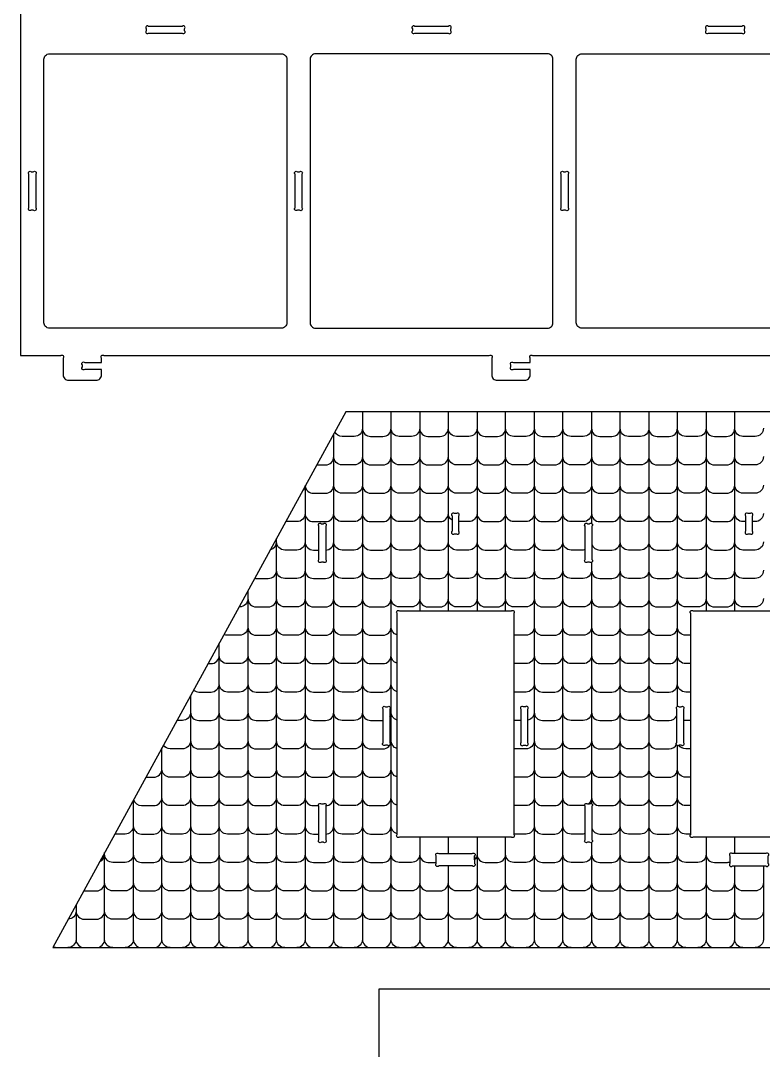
# Model space of a CAD drawing. Extents: x 9576 to 9806, y 1039 to 1165.
# Drawn here: x 9691.69 to 9718.76, y 1083.6 to 1121.13 of the extents above; entities that cross this region are included whole.
import ezdxf

# ---------------------------------------------------------------- set-up
doc = ezdxf.new("R2010")
doc.units = 0
doc.header["$MEASUREMENT"] = 0
doc.layers.add('LAYER_1', color=18, linetype='CONTINUOUS')

msp = doc.modelspace()

# ---------------------------------------------------------------- linework, layer by layer
at = {"layer": 'LAYER_1'}
for points in [[(9691.69, 1132.584), (9691.69, 1108.922), (9693.151, 1108.922, -1), (9693.24, 1108.834), (9693.24, 1108.222, 0.414214), (9693.44, 1108.022), (9694.44, 1108.022, 0.414214), (9694.64, 1108.222), (9694.64, 1108.422), (9694.028, 1108.422, -1), (9693.94, 1108.511), (9693.94, 1108.584, -1), (9694.028, 1108.672), (9694.64, 1108.672), (9694.64, 1108.834, -1), (9694.728, 1108.922), (9708.768, 1108.922, -1), (9708.856, 1108.834), (9708.856, 1108.222, 0.414214), (9709.056, 1108.022), (9710.056, 1108.022, 0.414214), (9710.256, 1108.222), (9710.256, 1108.422), (9709.645, 1108.422, -1), (9709.556, 1108.511), (9709.556, 1108.584, -1), (9709.645, 1108.672), (9710.256, 1108.672), (9710.256, 1108.834, -1), (9710.345, 1108.922), (9724.385, 1108.922, -1)], [(9704.146, 1106.871), (9704.146, 1087.647, 0.414214), (9704.446, 1087.347)], [(9704.89, 1087.347, 0.414214), (9705.19, 1087.647), (9705.19, 1106.871)], [(9710.408, 1106.871), (9710.408, 1087.647, 0.414214), (9710.708, 1087.347)], [(9711.151, 1087.347, 0.414214), (9711.451, 1087.647), (9711.451, 1106.871)], [(9713.839, 1087.347, -0.414214), (9713.539, 1087.647), (9713.539, 1106.871)], [(9714.582, 1106.871), (9714.582, 1087.647, -0.414214), (9714.282, 1087.347)], [(9702.802, 1087.347, 0.414214), (9703.102, 1087.647), (9703.102, 1106.076)], [(9704.146, 1106.277, -0.414214), (9703.846, 1105.977), (9703.402, 1105.977, -0.279406), (9703.136, 1106.139)], [(9704.146, 1106.277, 0.414214), (9704.446, 1105.977), (9704.89, 1105.977, 0.414214), (9705.19, 1106.277)], [(9706.233, 1106.277, -0.414214), (9705.933, 1105.977), (9705.49, 1105.977, -0.414214), (9705.19, 1106.277)], [(9706.233, 1106.277, 0.414214), (9706.533, 1105.977), (9706.977, 1105.977, 0.414214), (9707.277, 1106.277)], [(9708.321, 1106.277, -0.414214), (9708.021, 1105.977), (9707.577, 1105.977, -0.414214), (9707.277, 1106.277)], [(9708.321, 1106.277, 0.414214), (9708.621, 1105.977), (9709.064, 1105.977, 0.414214), (9709.364, 1106.277)], [(9710.408, 1106.277, -0.414214), (9710.108, 1105.977), (9709.664, 1105.977, -0.414214), (9709.364, 1106.277)], [(9710.408, 1106.277, 0.414214), (9710.708, 1105.977), (9711.151, 1105.977, 0.414214), (9711.451, 1106.277)], [(9712.495, 1106.277, -0.414214), (9712.195, 1105.977), (9711.751, 1105.977, -0.414214), (9711.451, 1106.277)], [(9712.495, 1106.277, 0.414214), (9712.795, 1105.977), (9713.239, 1105.977, 0.414214), (9713.539, 1106.277)], [(9714.582, 1106.277, -0.414214), (9714.282, 1105.977), (9713.839, 1105.977, -0.414214), (9713.539, 1106.277)], [(9714.582, 1106.277, 0.414214), (9714.882, 1105.977), (9715.326, 1105.977, 0.414214), (9715.626, 1106.277)], [(9716.67, 1106.277, -0.414214), (9716.37, 1105.977), (9715.926, 1105.977, -0.414214), (9715.626, 1106.277)], [(9716.67, 1106.277, 0.414214), (9716.97, 1105.977), (9717.413, 1105.977, 0.414214), (9717.713, 1106.277)], [(9718.757, 1106.277, -0.414214), (9718.457, 1105.977), (9718.013, 1105.977, -0.414214), (9717.713, 1106.277)], [(9702.482, 1104.942), (9702.802, 1104.942, 0.414214), (9703.102, 1105.242)], [(9704.146, 1105.242, -0.414214), (9703.846, 1104.942), (9703.402, 1104.942, -0.414214), (9703.102, 1105.242)], [(9704.146, 1105.242, 0.414214), (9704.446, 1104.942), (9704.89, 1104.942, 0.414214), (9705.19, 1105.242)], [(9706.233, 1105.242, -0.414214), (9705.933, 1104.942), (9705.49, 1104.942, -0.414214), (9705.19, 1105.242)], [(9706.233, 1105.242, 0.414214), (9706.533, 1104.942), (9706.977, 1104.942, 0.414214), (9707.277, 1105.242)], [(9708.321, 1105.242, -0.414214), (9708.021, 1104.942), (9707.577, 1104.942, -0.414214), (9707.277, 1105.242)], [(9708.321, 1105.242, 0.414214), (9708.621, 1104.942), (9709.064, 1104.942, 0.414214), (9709.364, 1105.242)], [(9710.408, 1105.242, -0.414214), (9710.108, 1104.942), (9709.664, 1104.942, -0.414214), (9709.364, 1105.242)], [(9710.408, 1105.242, 0.414214), (9710.708, 1104.942), (9711.151, 1104.942, 0.414214), (9711.451, 1105.242)], [(9712.495, 1105.242, -0.414214), (9712.195, 1104.942), (9711.751, 1104.942, -0.414214), (9711.451, 1105.242)], [(9712.495, 1105.242, 0.414214), (9712.795, 1104.942), (9713.239, 1104.942, 0.414214), (9713.539, 1105.242)], [(9714.582, 1105.242, -0.414214), (9714.282, 1104.942), (9713.839, 1104.942, -0.414214), (9713.539, 1105.242)], [(9714.582, 1105.242, 0.414214), (9714.882, 1104.942), (9715.326, 1104.942, 0.414214), (9715.626, 1105.242)], [(9716.67, 1105.242, -0.414214), (9716.37, 1104.942), (9715.926, 1104.942, -0.414214), (9715.626, 1105.242)], [(9716.67, 1105.242, 0.414214), (9716.97, 1104.942), (9717.413, 1104.942, 0.414214), (9717.713, 1105.242)], [(9718.757, 1105.242, -0.414214), (9718.457, 1104.942), (9718.013, 1104.942, -0.414214), (9717.713, 1105.242)], [(9702.055, 1104.162, -0.175116), (9701.957, 1103.983)], [(9702.059, 1104.207), (9702.059, 1087.647, 0.414214), (9702.359, 1087.347)], [(9702.061, 1104.172, 0.379798), (9702.359, 1103.907), (9702.802, 1103.907, 0.414214), (9703.102, 1104.207)], [(9704.146, 1104.207, -0.414214), (9703.846, 1103.907), (9703.402, 1103.907, -0.414214), (9703.102, 1104.207)], [(9704.146, 1104.207, 0.414214), (9704.446, 1103.907), (9704.89, 1103.907, 0.414214), (9705.19, 1104.207)], [(9706.233, 1104.207, -0.414214), (9705.933, 1103.907), (9705.49, 1103.907, -0.414214), (9705.19, 1104.207)], [(9706.233, 1104.207, 0.414214), (9706.533, 1103.907), (9706.977, 1103.907, 0.414214), (9707.277, 1104.207)], [(9708.321, 1104.207, -0.414214), (9708.021, 1103.907), (9707.577, 1103.907, -0.414214), (9707.277, 1104.207)], [(9708.321, 1104.207, 0.414214), (9708.621, 1103.907), (9709.064, 1103.907, 0.414214), (9709.364, 1104.207)], [(9710.408, 1104.207, -0.414214), (9710.108, 1103.907), (9709.664, 1103.907, -0.414214), (9709.364, 1104.207)], [(9710.408, 1104.207, 0.414214), (9710.708, 1103.907), (9711.151, 1103.907, 0.414214), (9711.451, 1104.207)], [(9712.495, 1104.207, -0.414214), (9712.195, 1103.907), (9711.751, 1103.907, -0.414214), (9711.451, 1104.207)], [(9712.495, 1104.207, 0.414214), (9712.795, 1103.907), (9713.239, 1103.907, 0.414214), (9713.539, 1104.207)], [(9714.582, 1104.207, -0.414214), (9714.282, 1103.907), (9713.839, 1103.907, -0.414214), (9713.539, 1104.207)], [(9714.582, 1104.207, 0.414214), (9714.882, 1103.907), (9715.326, 1103.907, 0.414214), (9715.626, 1104.207)], [(9716.67, 1104.207, -0.414214), (9716.37, 1103.907), (9715.926, 1103.907, -0.414214), (9715.626, 1104.207)], [(9716.67, 1104.207, 0.414214), (9716.97, 1103.907), (9717.413, 1103.907, 0.414214), (9717.713, 1104.207)], [(9718.757, 1104.207, -0.414214), (9718.457, 1103.907), (9718.013, 1103.907, -0.414214), (9717.713, 1104.207)], [(9702.059, 1103.172, -0.414214), (9701.759, 1102.872), (9701.35, 1102.872)], [(9702.059, 1103.172, 0.414214), (9702.359, 1102.872), (9702.802, 1102.872, 0.414214), (9703.102, 1103.172)], [(9704.146, 1103.172, -0.414214), (9703.846, 1102.872), (9703.402, 1102.872, -0.414214), (9703.102, 1103.172)], [(9704.146, 1103.172, 0.414214), (9704.446, 1102.872), (9704.89, 1102.872, 0.414214), (9705.19, 1103.172)], [(9706.233, 1103.172, -0.414214), (9705.933, 1102.872), (9705.49, 1102.872, -0.414214), (9705.19, 1103.172)], [(9706.233, 1103.172, 0.414214), (9706.533, 1102.872), (9706.977, 1102.872, 0.414214), (9707.277, 1103.172)], [(9707.41, 1102.923, -0.250445), (9707.277, 1103.172)], [(9708.321, 1103.172, -0.414214), (9708.021, 1102.872), (9707.66, 1102.872)], [(9708.321, 1103.172, 0.414214), (9708.621, 1102.872), (9709.064, 1102.872, 0.414214), (9709.364, 1103.172)], [(9710.408, 1103.172, -0.414214), (9710.108, 1102.872), (9709.664, 1102.872, -0.414214), (9709.364, 1103.172)], [(9710.408, 1103.172, 0.414214), (9710.708, 1102.872), (9711.151, 1102.872, 0.414214), (9711.451, 1103.172)], [(9712.495, 1103.172, -0.414214), (9712.195, 1102.872), (9711.751, 1102.872, -0.414214), (9711.451, 1103.172)], [(9712.495, 1103.172, 0.414214), (9712.795, 1102.872), (9713.239, 1102.872, 0.414214), (9713.539, 1103.172)], [(9714.582, 1103.172, -0.414214), (9714.282, 1102.872), (9713.839, 1102.872, -0.414214), (9713.539, 1103.172)], [(9714.582, 1103.172, 0.414214), (9714.882, 1102.872), (9715.326, 1102.872, 0.414214), (9715.626, 1103.172)], [(9716.67, 1103.172, -0.414214), (9716.37, 1102.872), (9715.926, 1102.872, -0.414214), (9715.626, 1103.172)], [(9716.67, 1103.172, 0.414214), (9716.97, 1102.872), (9717.413, 1102.872, 0.414214), (9717.713, 1103.172)], [(9718.11, 1102.872), (9718.013, 1102.872, -0.414214), (9717.713, 1103.172)], [(9718.757, 1103.172, -0.414214), (9718.457, 1102.872), (9718.36, 1102.872)], [(9701.315, 1087.347, -0.414214), (9701.015, 1087.647), (9701.015, 1102.26)], [(9700.789, 1101.847, 0.342693), (9701.015, 1102.137)], [(9702.059, 1102.137, -0.414214), (9701.759, 1101.837), (9701.315, 1101.837, -0.414214), (9701.015, 1102.137)], [(9702.059, 1102.137, 0.414214), (9702.359, 1101.837), (9702.56, 1101.837)], [(9702.802, 1101.837, 0.414214), (9703.102, 1102.137)], [(9704.146, 1102.137, -0.414214), (9703.846, 1101.837), (9703.402, 1101.837, -0.414214), (9703.102, 1102.137)], [(9704.146, 1102.137, 0.414214), (9704.446, 1101.837), (9704.89, 1101.837, 0.414214), (9705.19, 1102.137)], [(9706.233, 1102.137, -0.414214), (9705.933, 1101.837), (9705.49, 1101.837, -0.414214), (9705.19, 1102.137)], [(9706.233, 1102.137, 0.414214), (9706.533, 1101.837), (9706.977, 1101.837, 0.414214), (9707.277, 1102.137)], [(9708.321, 1102.137, -0.414214), (9708.021, 1101.837), (9707.577, 1101.837, -0.414214), (9707.277, 1102.137)], [(9708.321, 1102.137, 0.414214), (9708.621, 1101.837), (9709.064, 1101.837, 0.414214), (9709.364, 1102.137)], [(9710.408, 1102.137, -0.414214), (9710.108, 1101.837), (9709.664, 1101.837, -0.414214), (9709.364, 1102.137)], [(9710.408, 1102.137, 0.414214), (9710.708, 1101.837), (9711.151, 1101.837, 0.414214), (9711.451, 1102.137)], [(9712.26, 1101.845, -0.054702), (9712.195, 1101.837), (9711.751, 1101.837, -0.414214), (9711.451, 1102.137)], [(9712.51, 1102.044, 0.323813), (9712.795, 1101.837), (9713.239, 1101.837, 0.414214), (9713.539, 1102.137)], [(9714.582, 1102.137, -0.414214), (9714.282, 1101.837), (9713.839, 1101.837, -0.414214), (9713.539, 1102.137)], [(9714.582, 1102.137, 0.414214), (9714.882, 1101.837), (9715.326, 1101.837, 0.414214), (9715.626, 1102.137)], [(9716.67, 1102.137, -0.414214), (9716.37, 1101.837), (9715.926, 1101.837, -0.414214), (9715.626, 1102.137)], [(9716.67, 1102.137, 0.414214), (9716.97, 1101.837), (9717.413, 1101.837, 0.414214), (9717.713, 1102.137)], [(9718.757, 1102.137, -0.414214), (9718.457, 1101.837), (9718.013, 1101.837, -0.414214), (9717.713, 1102.137)], [(9700.221, 1100.807, 0.042575), (9700.271, 1100.802), (9700.715, 1100.802, 0.414214), (9701.015, 1101.102)], [(9702.059, 1101.102, -0.414214), (9701.759, 1100.802), (9701.315, 1100.802, -0.414214), (9701.015, 1101.102)], [(9702.059, 1101.102, 0.414214), (9702.359, 1100.802), (9702.802, 1100.802, 0.414214), (9703.102, 1101.102)], [(9704.146, 1101.102, -0.414214), (9703.846, 1100.802), (9703.402, 1100.802, -0.414214), (9703.102, 1101.102)], [(9704.146, 1101.102, 0.414214), (9704.446, 1100.802), (9704.89, 1100.802, 0.414214), (9705.19, 1101.102)], [(9706.233, 1101.102, -0.414214), (9705.933, 1100.802), (9705.49, 1100.802, -0.414214), (9705.19, 1101.102)], [(9706.233, 1101.102, 0.414214), (9706.533, 1100.802), (9706.977, 1100.802, 0.414214), (9707.277, 1101.102)], [(9708.321, 1101.102, -0.414214), (9708.021, 1100.802), (9707.577, 1100.802, -0.414214), (9707.277, 1101.102)], [(9708.321, 1101.102, 0.414214), (9708.621, 1100.802), (9709.064, 1100.802, 0.414214), (9709.364, 1101.102)], [(9710.408, 1101.102, -0.414214), (9710.108, 1100.802), (9709.664, 1100.802, -0.414214), (9709.364, 1101.102)], [(9710.408, 1101.102, 0.414214), (9710.708, 1100.802), (9711.151, 1100.802, 0.414214), (9711.451, 1101.102)], [(9712.495, 1101.102, -0.414214), (9712.195, 1100.802), (9711.751, 1100.802, -0.414214), (9711.451, 1101.102)], [(9712.495, 1101.102, 0.414214), (9712.795, 1100.802), (9713.239, 1100.802, 0.414214), (9713.539, 1101.102)], [(9714.582, 1101.102, -0.414214), (9714.282, 1100.802), (9713.839, 1100.802, -0.414214), (9713.539, 1101.102)], [(9714.582, 1101.102, 0.414214), (9714.882, 1100.802), (9715.326, 1100.802, 0.414214), (9715.626, 1101.102)], [(9716.67, 1101.102, -0.414214), (9716.37, 1100.802), (9715.926, 1100.802, -0.414214), (9715.626, 1101.102)], [(9716.67, 1101.102, 0.414214), (9716.97, 1100.802), (9717.413, 1100.802, 0.414214), (9717.713, 1101.102)], [(9718.757, 1101.102, -0.414214), (9718.457, 1100.802), (9718.013, 1100.802, -0.414214), (9717.713, 1101.102)], [(9699.971, 1100.351), (9699.971, 1087.647, 0.414214), (9700.271, 1087.347)], [(9699.971, 1100.067, -0.414214), (9699.671, 1099.767), (9699.652, 1099.767)], [(9699.971, 1100.067, 0.414214), (9700.271, 1099.767), (9700.715, 1099.767, 0.414214), (9701.015, 1100.067)], [(9702.059, 1100.067, -0.414214), (9701.759, 1099.767), (9701.315, 1099.767, -0.414214), (9701.015, 1100.067)], [(9702.059, 1100.067, 0.414214), (9702.359, 1099.767), (9702.802, 1099.767, 0.414214), (9703.102, 1100.067)], [(9704.146, 1100.067, -0.414214), (9703.846, 1099.767), (9703.402, 1099.767, -0.414214), (9703.102, 1100.067)], [(9704.146, 1100.067, 0.414214), (9704.446, 1099.767), (9704.89, 1099.767, 0.414214), (9705.19, 1100.067)], [(9706.233, 1100.067, -0.414214), (9705.933, 1099.767), (9705.49, 1099.767, -0.414214), (9705.19, 1100.067)], [(9706.233, 1100.067, 0.414214), (9706.533, 1099.767), (9706.977, 1099.767, 0.414214), (9707.277, 1100.067)], [(9708.321, 1100.067, -0.414214), (9708.021, 1099.767), (9707.577, 1099.767, -0.414214), (9707.277, 1100.067)], [(9708.321, 1100.067, 0.414214), (9708.621, 1099.767), (9709.064, 1099.767, 0.414214), (9709.364, 1100.067)], [(9710.408, 1100.067, -0.414214), (9710.108, 1099.767), (9709.664, 1099.767, -0.414214), (9709.364, 1100.067)], [(9710.408, 1100.067, 0.414214), (9710.708, 1099.767), (9711.151, 1099.767, 0.414214), (9711.451, 1100.067)], [(9712.495, 1100.067, -0.414214), (9712.195, 1099.767), (9711.751, 1099.767, -0.414214), (9711.451, 1100.067)], [(9712.495, 1100.067, 0.414214), (9712.795, 1099.767), (9713.239, 1099.767, 0.414214), (9713.539, 1100.067)], [(9714.582, 1100.067, -0.414214), (9714.282, 1099.767), (9713.839, 1099.767, -0.414214), (9713.539, 1100.067)], [(9714.582, 1100.067, 0.414214), (9714.882, 1099.767), (9715.326, 1099.767, 0.414214), (9715.626, 1100.067)], [(9716.67, 1100.067, -0.414214), (9716.37, 1099.767), (9715.926, 1099.767, -0.414214), (9715.626, 1100.067)], [(9716.67, 1100.067, 0.414214), (9716.97, 1099.767), (9717.413, 1099.767, 0.414214), (9717.713, 1100.067)], [(9718.757, 1100.067, -0.414214), (9718.457, 1099.767), (9718.013, 1099.767, -0.414214), (9717.713, 1100.067)], [(9699.971, 1099.032, -0.414214), (9699.671, 1098.732), (9699.228, 1098.732, -0.109058), (9699.101, 1098.76)], [(9699.971, 1099.032, 0.414214), (9700.271, 1098.732), (9700.715, 1098.732, 0.414214), (9701.015, 1099.032)], [(9702.059, 1099.032, -0.414214), (9701.759, 1098.732), (9701.315, 1098.732, -0.414214), (9701.015, 1099.032)], [(9702.059, 1099.032, 0.414214), (9702.359, 1098.732), (9702.802, 1098.732, 0.414214), (9703.102, 1099.032)], [(9704.146, 1099.032, -0.414214), (9703.846, 1098.732), (9703.402, 1098.732, -0.414214), (9703.102, 1099.032)], [(9704.146, 1099.032, 0.414214), (9704.446, 1098.732), (9704.89, 1098.732, 0.414214), (9705.19, 1099.032)], [(9705.408, 1098.744, -0.335422), (9705.19, 1099.032)], [(9710.408, 1099.032, -0.414214), (9710.108, 1098.732), (9709.664, 1098.732, -0.001323), (9709.663, 1098.732)], [(9710.408, 1099.032, 0.414214), (9710.708, 1098.732), (9711.151, 1098.732, 0.414214), (9711.451, 1099.032)], [(9712.495, 1099.032, -0.414214), (9712.195, 1098.732), (9711.751, 1098.732, -0.414214), (9711.451, 1099.032)], [(9712.495, 1099.032, 0.414214), (9712.795, 1098.732), (9713.239, 1098.732, 0.414214), (9713.539, 1099.032)], [(9714.582, 1099.032, -0.414214), (9714.282, 1098.732), (9713.839, 1098.732, -0.414214), (9713.539, 1099.032)], [(9714.582, 1099.032, 0.414214), (9714.882, 1098.732), (9715.326, 1098.732, 0.414214), (9715.626, 1099.032)], [(9716.108, 1098.732), (9715.926, 1098.732, -0.414214), (9715.626, 1099.032)], [(9699.228, 1087.347, -0.414214), (9698.928, 1087.647), (9698.928, 1098.443)], [(9698.52, 1097.697), (9698.628, 1097.697, 0.414214), (9698.928, 1097.997)], [(9699.971, 1097.997, -0.414214), (9699.671, 1097.697), (9699.228, 1097.697, -0.414214), (9698.928, 1097.997)], [(9699.971, 1097.997, 0.414214), (9700.271, 1097.697), (9700.715, 1097.697, 0.414214), (9701.015, 1097.997)], [(9702.059, 1097.997, -0.414214), (9701.759, 1097.697), (9701.315, 1097.697, -0.414214), (9701.015, 1097.997)], [(9702.059, 1097.997, 0.414214), (9702.359, 1097.697), (9702.802, 1097.697, 0.414214), (9703.102, 1097.997)], [(9704.146, 1097.997, -0.414214), (9703.846, 1097.697), (9703.402, 1097.697, -0.414214), (9703.102, 1097.997)], [(9704.146, 1097.997, 0.414214), (9704.446, 1097.697), (9704.89, 1097.697, 0.414214), (9705.19, 1097.997)], [(9705.408, 1097.709, -0.335422), (9705.19, 1097.997)], [(9710.408, 1097.997, -0.414214), (9710.108, 1097.697), (9709.664, 1097.697, -0.001323), (9709.663, 1097.697)], [(9710.408, 1097.997, 0.414214), (9710.708, 1097.697), (9711.151, 1097.697, 0.414214), (9711.451, 1097.997)], [(9712.495, 1097.997, -0.414214), (9712.195, 1097.697), (9711.751, 1097.697, -0.414214), (9711.451, 1097.997)], [(9712.495, 1097.997, 0.414214), (9712.795, 1097.697), (9713.239, 1097.697, 0.414214), (9713.539, 1097.997)], [(9714.582, 1097.997, -0.414214), (9714.282, 1097.697), (9713.839, 1097.697, -0.414214), (9713.539, 1097.997)], [(9714.582, 1097.997, 0.414214), (9714.882, 1097.697), (9715.326, 1097.697, 0.414214), (9715.626, 1097.997)], [(9716.108, 1097.697), (9715.926, 1097.697, -0.414214), (9715.626, 1097.997)], [(9697.992, 1096.732, 0.175306), (9698.184, 1096.662), (9698.628, 1096.662, 0.414214), (9698.928, 1096.962)], [(9699.971, 1096.962, -0.414214), (9699.671, 1096.662), (9699.228, 1096.662, -0.414214), (9698.928, 1096.962)], [(9699.971, 1096.962, 0.414214), (9700.271, 1096.662), (9700.715, 1096.662, 0.414214), (9701.015, 1096.962)], [(9702.059, 1096.962, -0.414214), (9701.759, 1096.662), (9701.315, 1096.662, -0.414214), (9701.015, 1096.962)], [(9702.059, 1096.962, 0.414214), (9702.359, 1096.662), (9702.802, 1096.662, 0.414214), (9703.102, 1096.962)], [(9704.146, 1096.962, -0.414214), (9703.846, 1096.662), (9703.402, 1096.662, -0.414214), (9703.102, 1096.962)], [(9704.146, 1096.962, 0.414214), (9704.446, 1096.662), (9704.89, 1096.662, 0.414214), (9705.19, 1096.962)], [(9705.408, 1096.674, -0.335422), (9705.19, 1096.962)], [(9710.408, 1096.962, -0.414214), (9710.108, 1096.662), (9709.664, 1096.662, -0.001323), (9709.663, 1096.662)], [(9710.408, 1096.962, 0.414214), (9710.708, 1096.662), (9711.151, 1096.662, 0.414214), (9711.451, 1096.962)], [(9712.495, 1096.962, -0.414214), (9712.195, 1096.662), (9711.751, 1096.662, -0.414214), (9711.451, 1096.962)], [(9712.495, 1096.962, 0.414214), (9712.795, 1096.662), (9713.239, 1096.662, 0.414214), (9713.539, 1096.962)], [(9714.582, 1096.962, -0.414214), (9714.282, 1096.662), (9713.839, 1096.662, -0.414214), (9713.539, 1096.962)], [(9714.582, 1096.962, 0.414214), (9714.882, 1096.662), (9715.326, 1096.662, 0.414214), (9715.626, 1096.962)], [(9716.108, 1096.662), (9715.926, 1096.662, -0.414214), (9715.626, 1096.962)], [(9697.884, 1096.534), (9697.884, 1087.647, 0.414214), (9698.184, 1087.347)], [(9697.884, 1095.927, -0.414214), (9697.584, 1095.627), (9697.388, 1095.627)], [(9697.884, 1095.927, 0.414214), (9698.184, 1095.627), (9698.628, 1095.627, 0.414214), (9698.928, 1095.927)], [(9699.971, 1095.927, -0.414214), (9699.671, 1095.627), (9699.228, 1095.627, -0.414214), (9698.928, 1095.927)], [(9699.971, 1095.927, 0.414214), (9700.271, 1095.627), (9700.715, 1095.627, 0.414214), (9701.015, 1095.927)], [(9702.059, 1095.927, -0.414214), (9701.759, 1095.627), (9701.315, 1095.627, -0.414214), (9701.015, 1095.927)], [(9702.059, 1095.927, 0.414214), (9702.359, 1095.627), (9702.802, 1095.627, 0.414214), (9703.102, 1095.927)], [(9704.146, 1095.927, -0.414214), (9703.846, 1095.627), (9703.402, 1095.627, -0.414214), (9703.102, 1095.927)], [(9704.146, 1095.927, 0.414214), (9704.446, 1095.627), (9704.89, 1095.627, 0.006806), (9704.898, 1095.628)], [(9705.148, 1095.775, 0.13441), (9705.19, 1095.927)], [(9705.408, 1095.639, -0.335422), (9705.19, 1095.927)], [(9710.408, 1095.927, -0.351824), (9710.173, 1095.635)], [(9710.408, 1095.927, 0.414214), (9710.708, 1095.627), (9711.151, 1095.627, 0.414214), (9711.451, 1095.927)], [(9712.495, 1095.927, -0.414214), (9712.195, 1095.627), (9711.751, 1095.627, -0.414214), (9711.451, 1095.927)], [(9712.495, 1095.927, 0.414214), (9712.795, 1095.627), (9713.239, 1095.627, 0.414214), (9713.539, 1095.927)], [(9714.582, 1095.927, -0.414214), (9714.282, 1095.627), (9713.839, 1095.627, -0.414214), (9713.539, 1095.927)], [(9714.582, 1095.927, 0.414214), (9714.882, 1095.627), (9715.326, 1095.627, 0.291063), (9715.598, 1095.8)], [(9709.923, 1095.627), (9709.664, 1095.627, -0.001323), (9709.663, 1095.627)], [(9716.108, 1095.627), (9715.926, 1095.627, -0.06611), (9715.848, 1095.638)], [(9697.884, 1094.892, -0.414214), (9697.584, 1094.592), (9697.14, 1094.592, -0.2469), (9696.893, 1094.722)], [(9697.884, 1094.892, 0.414214), (9698.184, 1094.592), (9698.628, 1094.592, 0.414214), (9698.928, 1094.892)], [(9699.971, 1094.892, -0.414214), (9699.671, 1094.592), (9699.228, 1094.592, -0.414214), (9698.928, 1094.892)], [(9699.971, 1094.892, 0.414214), (9700.271, 1094.592), (9700.715, 1094.592, 0.414214), (9701.015, 1094.892)], [(9702.059, 1094.892, -0.414214), (9701.759, 1094.592), (9701.315, 1094.592, -0.414214), (9701.015, 1094.892)], [(9702.059, 1094.892, 0.414214), (9702.359, 1094.592), (9702.802, 1094.592, 0.414214), (9703.102, 1094.892)], [(9704.146, 1094.892, -0.414214), (9703.846, 1094.592), (9703.402, 1094.592, -0.414214), (9703.102, 1094.892)], [(9704.146, 1094.892, 0.414214), (9704.446, 1094.592), (9704.89, 1094.592, 0.414214), (9705.19, 1094.892)], [(9705.408, 1094.604, -0.335422), (9705.19, 1094.892)], [(9710.408, 1094.892, -0.414214), (9710.108, 1094.592), (9709.664, 1094.592, -0.001323), (9709.663, 1094.592)], [(9710.408, 1094.892, 0.414214), (9710.708, 1094.592), (9711.151, 1094.592, 0.414214), (9711.451, 1094.892)], [(9712.495, 1094.892, -0.414214), (9712.195, 1094.592), (9711.751, 1094.592, -0.414214), (9711.451, 1094.892)], [(9712.495, 1094.892, 0.414214), (9712.795, 1094.592), (9713.239, 1094.592, 0.414214), (9713.539, 1094.892)], [(9714.582, 1094.892, -0.414214), (9714.282, 1094.592), (9713.839, 1094.592, -0.414214), (9713.539, 1094.892)], [(9714.582, 1094.892, 0.414214), (9714.882, 1094.592), (9715.326, 1094.592, 0.291063), (9715.598, 1094.765)], [(9715.926, 1087.347, -0.414214), (9715.626, 1087.647), (9715.626, 1094.725)], [(9716.108, 1094.592), (9715.926, 1094.592, -0.249808), (9715.677, 1094.725)], [(9697.14, 1087.347, -0.414214), (9696.84, 1087.647), (9696.84, 1094.626)], [(9696.256, 1093.557), (9696.54, 1093.557, 0.414214), (9696.84, 1093.857)], [(9697.884, 1093.857, -0.414214), (9697.584, 1093.557), (9697.14, 1093.557, -0.414214), (9696.84, 1093.857)], [(9697.884, 1093.857, 0.414214), (9698.184, 1093.557), (9698.628, 1093.557, 0.414214), (9698.928, 1093.857)], [(9699.971, 1093.857, -0.414214), (9699.671, 1093.557), (9699.228, 1093.557, -0.414214), (9698.928, 1093.857)], [(9699.971, 1093.857, 0.414214), (9700.271, 1093.557), (9700.715, 1093.557, 0.414214), (9701.015, 1093.857)], [(9702.059, 1093.857, -0.414214), (9701.759, 1093.557), (9701.315, 1093.557, -0.414214), (9701.015, 1093.857)], [(9702.059, 1093.857, 0.414214), (9702.359, 1093.557), (9702.802, 1093.557, 0.414214), (9703.102, 1093.857)], [(9704.146, 1093.857, -0.414214), (9703.846, 1093.557), (9703.402, 1093.557, -0.414214), (9703.102, 1093.857)], [(9704.146, 1093.857, 0.414214), (9704.446, 1093.557), (9704.89, 1093.557, 0.414214), (9705.19, 1093.857)], [(9705.408, 1093.569, -0.335422), (9705.19, 1093.857)], [(9710.408, 1093.857, -0.414214), (9710.108, 1093.557), (9709.664, 1093.557, -0.001323), (9709.663, 1093.557)], [(9710.408, 1093.857, 0.414214), (9710.708, 1093.557), (9711.151, 1093.557, 0.414214), (9711.451, 1093.857)], [(9712.495, 1093.857, -0.414214), (9712.195, 1093.557), (9711.751, 1093.557, -0.414214), (9711.451, 1093.857)], [(9712.495, 1093.857, 0.414214), (9712.795, 1093.557), (9713.239, 1093.557, 0.414214), (9713.539, 1093.857)], [(9714.582, 1093.857, -0.414214), (9714.282, 1093.557), (9713.839, 1093.557, -0.414214), (9713.539, 1093.857)], [(9714.582, 1093.857, 0.414214), (9714.882, 1093.557), (9715.326, 1093.557, 0.414214), (9715.626, 1093.857)], [(9716.108, 1093.557), (9715.926, 1093.557, -0.414214), (9715.626, 1093.857)], [(9695.797, 1092.717), (9695.797, 1087.647, 0.414214), (9696.097, 1087.347)], [(9695.809, 1092.739, 0.333881), (9696.097, 1092.522), (9696.54, 1092.522, 0.414214), (9696.84, 1092.822)], [(9697.884, 1092.822, -0.414214), (9697.584, 1092.522), (9697.14, 1092.522, -0.414214), (9696.84, 1092.822)], [(9697.884, 1092.822, 0.414214), (9698.184, 1092.522), (9698.628, 1092.522, 0.414214), (9698.928, 1092.822)], [(9699.971, 1092.822, -0.414214), (9699.671, 1092.522), (9699.228, 1092.522, -0.414214), (9698.928, 1092.822)], [(9699.971, 1092.822, 0.414214), (9700.271, 1092.522), (9700.715, 1092.522, 0.414214), (9701.015, 1092.822)], [(9702.059, 1092.822, -0.414214), (9701.759, 1092.522), (9701.315, 1092.522, -0.414214), (9701.015, 1092.822)], [(9702.059, 1092.822, 0.414214), (9702.359, 1092.522), (9702.56, 1092.522)], [(9702.802, 1092.522, 0.414214), (9703.102, 1092.822)], [(9704.146, 1092.822, -0.414214), (9703.846, 1092.522), (9703.402, 1092.522, -0.414214), (9703.102, 1092.822)], [(9704.146, 1092.822, 0.414214), (9704.446, 1092.522), (9704.89, 1092.522, 0.414214), (9705.19, 1092.822)], [(9705.408, 1092.534, -0.335422), (9705.19, 1092.822)], [(9710.408, 1092.822, -0.414214), (9710.108, 1092.522), (9709.664, 1092.522, -0.001323), (9709.663, 1092.522)], [(9710.408, 1092.822, 0.414214), (9710.708, 1092.522), (9711.151, 1092.522, 0.414214), (9711.451, 1092.822)], [(9712.26, 1092.53, -0.054702), (9712.195, 1092.522), (9711.751, 1092.522, -0.414214), (9711.451, 1092.822)], [(9712.495, 1092.822, -0.226596), (9712.384, 1092.589)], [(9712.495, 1092.822, 0.414214), (9712.795, 1092.522), (9713.239, 1092.522, 0.414214), (9713.539, 1092.822)], [(9714.582, 1092.822, -0.414214), (9714.282, 1092.522), (9713.839, 1092.522, -0.414214), (9713.539, 1092.822)], [(9714.582, 1092.822, 0.414214), (9714.882, 1092.522), (9715.326, 1092.522, 0.414214), (9715.626, 1092.822)], [(9716.108, 1092.522), (9715.926, 1092.522, -0.414214), (9715.626, 1092.822)], [(9695.797, 1091.787, -0.414214), (9695.497, 1091.487), (9695.124, 1091.487)], [(9695.797, 1091.787, 0.414214), (9696.097, 1091.487), (9696.54, 1091.487, 0.414214), (9696.84, 1091.787)], [(9697.884, 1091.787, -0.414214), (9697.584, 1091.487), (9697.14, 1091.487, -0.414214), (9696.84, 1091.787)], [(9697.884, 1091.787, 0.414214), (9698.184, 1091.487), (9698.628, 1091.487, 0.414214), (9698.928, 1091.787)], [(9699.971, 1091.787, -0.414214), (9699.671, 1091.487), (9699.228, 1091.487, -0.414214), (9698.928, 1091.787)], [(9699.971, 1091.787, 0.414214), (9700.271, 1091.487), (9700.715, 1091.487, 0.414214), (9701.015, 1091.787)], [(9702.059, 1091.787, -0.414214), (9701.759, 1091.487), (9701.315, 1091.487, -0.414214), (9701.015, 1091.787)], [(9702.059, 1091.787, 0.414214), (9702.359, 1091.487), (9702.56, 1091.487)], [(9702.802, 1091.487, 0.414214), (9703.102, 1091.787)], [(9704.146, 1091.787, -0.414214), (9703.846, 1091.487), (9703.402, 1091.487, -0.414214), (9703.102, 1091.787)], [(9704.146, 1091.787, 0.414214), (9704.446, 1091.487), (9704.89, 1091.487, 0.414214), (9705.19, 1091.787)], [(9705.408, 1091.499, -0.335422), (9705.19, 1091.787)], [(9710.408, 1091.787, -0.414214), (9710.108, 1091.487), (9709.664, 1091.487, -0.001323), (9709.663, 1091.487)], [(9710.408, 1091.787, 0.414214), (9710.708, 1091.487), (9711.151, 1091.487, 0.414214), (9711.451, 1091.787)], [(9712.26, 1091.495, -0.054702), (9712.195, 1091.487), (9711.751, 1091.487, -0.414214), (9711.451, 1091.787)], [(9712.51, 1091.694, 0.323813), (9712.795, 1091.487), (9713.239, 1091.487, 0.414214), (9713.539, 1091.787)], [(9714.582, 1091.787, -0.414214), (9714.282, 1091.487), (9713.839, 1091.487, -0.414214), (9713.539, 1091.787)], [(9714.582, 1091.787, 0.414214), (9714.882, 1091.487), (9715.326, 1091.487, 0.414214), (9715.626, 1091.787)], [(9716.108, 1091.487), (9715.926, 1091.487, -0.414214), (9715.626, 1091.787)], [(9706.233, 1091.379), (9706.233, 1087.647, -0.414214), (9705.933, 1087.347)], [(9708.321, 1091.379), (9708.321, 1087.647, 0.414214), (9708.621, 1087.347)], [(9709.064, 1087.347, 0.414214), (9709.364, 1087.647), (9709.364, 1091.379)], [(9716.67, 1091.379), (9716.67, 1087.647, 0.414214), (9716.97, 1087.347)], [(9712.495, 1091.189), (9712.495, 1087.647, -0.414214), (9712.195, 1087.347)], [(9694.453, 1087.347, 0.414214), (9694.753, 1087.647), (9694.753, 1090.809)], [(9694.571, 1090.477, 0.299842), (9694.753, 1090.752)], [(9695.797, 1090.752, -0.414214), (9695.497, 1090.452), (9695.053, 1090.452, -0.414214), (9694.753, 1090.752)], [(9695.797, 1090.752, 0.414214), (9696.097, 1090.452), (9696.54, 1090.452, 0.414214), (9696.84, 1090.752)], [(9697.884, 1090.752, -0.414214), (9697.584, 1090.452), (9697.14, 1090.452, -0.414214), (9696.84, 1090.752)], [(9697.884, 1090.752, 0.414214), (9698.184, 1090.452), (9698.628, 1090.452, 0.414214), (9698.928, 1090.752)], [(9699.971, 1090.752, -0.414214), (9699.671, 1090.452), (9699.228, 1090.452, -0.414214), (9698.928, 1090.752)], [(9699.971, 1090.752, 0.414214), (9700.271, 1090.452), (9700.715, 1090.452, 0.414214), (9701.015, 1090.752)], [(9702.059, 1090.752, -0.414214), (9701.759, 1090.452), (9701.315, 1090.452, -0.414214), (9701.015, 1090.752)], [(9702.059, 1090.752, 0.414214), (9702.359, 1090.452), (9702.802, 1090.452, 0.414214), (9703.102, 1090.752)], [(9704.146, 1090.752, -0.414214), (9703.846, 1090.452), (9703.402, 1090.452, -0.414214), (9703.102, 1090.752)], [(9704.146, 1090.752, 0.414214), (9704.446, 1090.452), (9704.89, 1090.452, 0.414214), (9705.19, 1090.752)], [(9706.233, 1090.752, -0.414214), (9705.933, 1090.452), (9705.49, 1090.452, -0.414214), (9705.19, 1090.752)], [(9706.233, 1090.752, 0.414214), (9706.533, 1090.452), (9706.835, 1090.452)], [(9708.321, 1090.752, -0.195819), (9708.235, 1090.543), (9708.235, 1090.691)], [(9708.321, 1090.752, 0.414214), (9708.621, 1090.452), (9709.064, 1090.452, 0.414214), (9709.364, 1090.752)], [(9710.408, 1090.752, -0.414214), (9710.108, 1090.452), (9709.664, 1090.452, -0.414214), (9709.364, 1090.752)], [(9710.408, 1090.752, 0.414214), (9710.708, 1090.452), (9711.151, 1090.452, 0.414214), (9711.451, 1090.752)], [(9712.495, 1090.752, -0.414214), (9712.195, 1090.452), (9711.751, 1090.452, -0.414214), (9711.451, 1090.752)], [(9712.495, 1090.752, 0.414214), (9712.795, 1090.452), (9713.239, 1090.452, 0.414214), (9713.539, 1090.752)], [(9714.582, 1090.752, -0.414214), (9714.282, 1090.452), (9713.839, 1090.452, -0.414214), (9713.539, 1090.752)], [(9714.582, 1090.752, 0.414214), (9714.882, 1090.452), (9715.326, 1090.452, 0.414214), (9715.626, 1090.752)], [(9716.67, 1090.752, -0.414214), (9716.37, 1090.452), (9715.926, 1090.452, -0.414214), (9715.626, 1090.752)], [(9716.67, 1090.752, 0.414214), (9716.97, 1090.452), (9717.413, 1090.452, 0.104922), (9717.535, 1090.478)], [(9706.977, 1087.347, 0.414214), (9707.277, 1087.647), (9707.277, 1090.323)], [(9717.413, 1087.347, 0.414214), (9717.713, 1087.647), (9717.713, 1090.323)], [(9718.757, 1090.323), (9718.757, 1087.647, -0.414214), (9718.457, 1087.347)], [(9693.992, 1089.418, 0.014208), (9694.009, 1089.417), (9694.453, 1089.417, 0.414214), (9694.753, 1089.717)], [(9695.797, 1089.717, -0.414214), (9695.497, 1089.417), (9695.053, 1089.417, -0.414214), (9694.753, 1089.717)], [(9695.797, 1089.717, 0.414214), (9696.097, 1089.417), (9696.54, 1089.417, 0.414214), (9696.84, 1089.717)], [(9697.884, 1089.717, -0.414214), (9697.584, 1089.417), (9697.14, 1089.417, -0.414214), (9696.84, 1089.717)], [(9697.884, 1089.717, 0.414214), (9698.184, 1089.417), (9698.628, 1089.417, 0.414214), (9698.928, 1089.717)], [(9699.971, 1089.717, -0.414214), (9699.671, 1089.417), (9699.228, 1089.417, -0.414214), (9698.928, 1089.717)], [(9699.971, 1089.717, 0.414214), (9700.271, 1089.417), (9700.715, 1089.417, 0.414214), (9701.015, 1089.717)], [(9702.059, 1089.717, -0.414214), (9701.759, 1089.417), (9701.315, 1089.417, -0.414214), (9701.015, 1089.717)], [(9702.059, 1089.717, 0.414214), (9702.359, 1089.417), (9702.802, 1089.417, 0.414214), (9703.102, 1089.717)], [(9704.146, 1089.717, -0.414214), (9703.846, 1089.417), (9703.402, 1089.417, -0.414214), (9703.102, 1089.717)], [(9704.146, 1089.717, 0.414214), (9704.446, 1089.417), (9704.89, 1089.417, 0.414214), (9705.19, 1089.717)], [(9706.233, 1089.717, -0.414214), (9705.933, 1089.417), (9705.49, 1089.417, -0.414214), (9705.19, 1089.717)], [(9706.233, 1089.717, 0.414214), (9706.533, 1089.417), (9706.977, 1089.417, 0.414214), (9707.277, 1089.717)], [(9708.321, 1089.717, -0.414214), (9708.021, 1089.417), (9707.577, 1089.417, -0.414214), (9707.277, 1089.717)], [(9708.321, 1089.717, 0.414214), (9708.621, 1089.417), (9709.064, 1089.417, 0.414214), (9709.364, 1089.717)], [(9710.408, 1089.717, -0.414214), (9710.108, 1089.417), (9709.664, 1089.417, -0.414214), (9709.364, 1089.717)], [(9710.408, 1089.717, 0.414214), (9710.708, 1089.417), (9711.151, 1089.417, 0.414214), (9711.451, 1089.717)], [(9712.495, 1089.717, -0.414214), (9712.195, 1089.417), (9711.751, 1089.417, -0.414214), (9711.451, 1089.717)], [(9712.495, 1089.717, 0.414214), (9712.795, 1089.417), (9713.239, 1089.417, 0.414214), (9713.539, 1089.717)], [(9714.582, 1089.717, -0.414214), (9714.282, 1089.417), (9713.839, 1089.417, -0.414214), (9713.539, 1089.717)], [(9714.582, 1089.717, 0.414214), (9714.882, 1089.417), (9715.326, 1089.417, 0.414214), (9715.626, 1089.717)], [(9716.67, 1089.717, -0.414214), (9716.37, 1089.417), (9715.926, 1089.417, -0.414214), (9715.626, 1089.717)], [(9716.67, 1089.717, 0.414214), (9716.97, 1089.417), (9717.413, 1089.417, 0.414214), (9717.713, 1089.717)], [(9718.757, 1089.717, -0.414214), (9718.457, 1089.417), (9718.013, 1089.417, -0.414214), (9717.713, 1089.717)], [(9693.709, 1088.901), (9693.709, 1087.647, -0.414214), (9693.409, 1087.347)], [(9693.709, 1088.682, -0.397743), (9693.426, 1088.383)], [(9693.709, 1088.682, 0.414214), (9694.009, 1088.382), (9694.453, 1088.382, 0.414214), (9694.753, 1088.682)], [(9695.797, 1088.682, -0.414214), (9695.497, 1088.382), (9695.053, 1088.382, -0.414214), (9694.753, 1088.682)], [(9695.797, 1088.682, 0.414214), (9696.097, 1088.382), (9696.54, 1088.382, 0.414214), (9696.84, 1088.682)], [(9697.884, 1088.682, -0.414214), (9697.584, 1088.382), (9697.14, 1088.382, -0.414214), (9696.84, 1088.682)], [(9697.884, 1088.682, 0.414214), (9698.184, 1088.382), (9698.628, 1088.382, 0.414214), (9698.928, 1088.682)], [(9699.971, 1088.682, -0.414214), (9699.671, 1088.382), (9699.228, 1088.382, -0.414214), (9698.928, 1088.682)], [(9699.971, 1088.682, 0.414214), (9700.271, 1088.382), (9700.715, 1088.382, 0.414214), (9701.015, 1088.682)], [(9702.059, 1088.682, -0.414214), (9701.759, 1088.382), (9701.315, 1088.382, -0.414214), (9701.015, 1088.682)], [(9702.059, 1088.682, 0.414214), (9702.359, 1088.382), (9702.802, 1088.382, 0.414214), (9703.102, 1088.682)], [(9704.146, 1088.682, -0.414214), (9703.846, 1088.382), (9703.402, 1088.382, -0.414214), (9703.102, 1088.682)], [(9704.146, 1088.682, 0.414214), (9704.446, 1088.382), (9704.89, 1088.382, 0.414214), (9705.19, 1088.682)], [(9706.233, 1088.682, -0.414214), (9705.933, 1088.382), (9705.49, 1088.382, -0.414214), (9705.19, 1088.682)], [(9706.233, 1088.682, 0.414214), (9706.533, 1088.382), (9706.977, 1088.382, 0.414214), (9707.277, 1088.682)], [(9708.321, 1088.682, -0.414214), (9708.021, 1088.382), (9707.577, 1088.382, -0.414214), (9707.277, 1088.682)], [(9708.321, 1088.682, 0.414214), (9708.621, 1088.382), (9709.064, 1088.382, 0.414214), (9709.364, 1088.682)], [(9710.408, 1088.682, -0.414214), (9710.108, 1088.382), (9709.664, 1088.382, -0.414214), (9709.364, 1088.682)], [(9710.408, 1088.682, 0.414214), (9710.708, 1088.382), (9711.151, 1088.382, 0.414214), (9711.451, 1088.682)], [(9712.495, 1088.682, -0.414214), (9712.195, 1088.382), (9711.751, 1088.382, -0.414214), (9711.451, 1088.682)], [(9712.495, 1088.682, 0.414214), (9712.795, 1088.382), (9713.239, 1088.382, 0.414214), (9713.539, 1088.682)], [(9714.582, 1088.682, -0.414214), (9714.282, 1088.382), (9713.839, 1088.382, -0.414214), (9713.539, 1088.682)], [(9714.582, 1088.682, 0.414214), (9714.882, 1088.382), (9715.326, 1088.382, 0.414214), (9715.626, 1088.682)], [(9716.67, 1088.682, -0.414214), (9716.37, 1088.382), (9715.926, 1088.382, -0.414214), (9715.626, 1088.682)], [(9716.67, 1088.682, 0.414214), (9716.97, 1088.382), (9717.413, 1088.382, 0.414214), (9717.713, 1088.682)], [(9718.757, 1088.682, -0.414214), (9718.457, 1088.382), (9718.013, 1088.382, -0.414214), (9717.713, 1088.682)], [(9693.709, 1087.647, 0.414214), (9694.009, 1087.347)], [(9695.053, 1087.347, -0.414214), (9694.753, 1087.647)], [(9695.797, 1087.647, -0.414214), (9695.497, 1087.347)], [(9696.54, 1087.347, 0.414214), (9696.84, 1087.647)], [(9697.884, 1087.647, -0.414214), (9697.584, 1087.347)], [(9698.628, 1087.347, 0.414214), (9698.928, 1087.647)], [(9699.971, 1087.647, -0.414214), (9699.671, 1087.347)], [(9700.715, 1087.347, 0.414214), (9701.015, 1087.647)], [(9702.059, 1087.647, -0.414214), (9701.759, 1087.347)], [(9703.402, 1087.347, -0.414214), (9703.102, 1087.647)], [(9704.146, 1087.647, -0.414214), (9703.846, 1087.347)], [(9705.49, 1087.347, -0.414214), (9705.19, 1087.647)], [(9706.233, 1087.647, 0.414214), (9706.533, 1087.347)], [(9707.577, 1087.347, -0.414214), (9707.277, 1087.647)], [(9708.321, 1087.647, -0.414214), (9708.021, 1087.347)], [(9709.664, 1087.347, -0.414214), (9709.364, 1087.647)], [(9710.408, 1087.647, -0.414214), (9710.108, 1087.347)], [(9711.751, 1087.347, -0.414214), (9711.451, 1087.647)], [(9712.495, 1087.647, 0.414214), (9712.795, 1087.347)], [(9713.239, 1087.347, 0.414214), (9713.539, 1087.647)], [(9714.582, 1087.647, 0.414214), (9714.882, 1087.347)], [(9715.326, 1087.347, 0.414214), (9715.626, 1087.647)], [(9716.67, 1087.647, -0.414214), (9716.37, 1087.347)], [(9718.013, 1087.347, -0.414214), (9717.713, 1087.647)], [(9692.966, 1087.347, -0.082383), (9692.869, 1087.364)]]:
    msp.add_lwpolyline(points, format="xyb", dxfattribs=at)
for points in [[(9696.353, 1120.672), (9697.576, 1120.672, 1), (9697.665, 1120.761), (9697.665, 1120.834, 1), (9697.576, 1120.922), (9696.353, 1120.922, 1), (9696.265, 1120.834), (9696.265, 1120.761, 1)], [(9707.276, 1120.922), (9706.053, 1120.922, 1), (9705.965, 1120.834), (9705.965, 1120.761, 1), (9706.053, 1120.672), (9707.276, 1120.672, 1), (9707.365, 1120.761), (9707.365, 1120.834, 1)], [(9716.753, 1120.672), (9717.976, 1120.672, 1), (9718.065, 1120.761), (9718.065, 1120.834, 1), (9717.976, 1120.922), (9716.753, 1120.922, 1), (9716.665, 1120.834), (9716.665, 1120.761, 1)], [(9701.39, 1110.122, -0.414214), (9701.19, 1109.922), (9692.74, 1109.922, -0.414214), (9692.54, 1110.122), (9692.54, 1119.722, -0.414214), (9692.74, 1119.922), (9701.19, 1119.922, -0.414214), (9701.39, 1119.722)], [(9702.44, 1109.922), (9710.89, 1109.922, 0.414214), (9711.09, 1110.122), (9711.09, 1119.722, 0.414214), (9710.89, 1119.922), (9702.44, 1119.922, 0.414214), (9702.24, 1119.722), (9702.24, 1110.122, 0.414214)], [(9722.59, 1109.922), (9712.14, 1109.922, -0.414214), (9711.94, 1110.122), (9711.94, 1119.722, -0.414214), (9712.14, 1119.922), (9722.59, 1119.922, -0.414214), (9722.79, 1119.722), (9722.79, 1110.122, -0.414214)], [(9692.24, 1115.534), (9692.24, 1114.311, -1), (9692.151, 1114.222), (9692.078, 1114.222, -1), (9691.99, 1114.311), (9691.99, 1115.534, -1), (9692.078, 1115.622), (9692.151, 1115.622, -1)], [(9701.94, 1115.534), (9701.94, 1114.311, -1), (9701.851, 1114.222), (9701.778, 1114.222, -1), (9701.69, 1114.311), (9701.69, 1115.534, -1), (9701.778, 1115.622), (9701.851, 1115.622, -1)], [(9711.64, 1115.534), (9711.64, 1114.311, -1), (9711.551, 1114.222), (9711.478, 1114.222, -1), (9711.39, 1114.311), (9711.39, 1115.534, -1), (9711.478, 1115.622), (9711.551, 1115.622, -1)], [(9707.572, 1103.167), (9707.499, 1103.167, 1), (9707.41, 1103.079), (9707.41, 1102.521, 1), (9707.499, 1102.432), (9707.572, 1102.432, 1), (9707.66, 1102.521), (9707.66, 1103.079, 1)], [(9718.11, 1103.079), (9718.11, 1102.521, 1), (9718.199, 1102.432), (9718.272, 1102.432, 1), (9718.36, 1102.521), (9718.36, 1103.079, 1), (9718.272, 1103.167), (9718.199, 1103.167, 1)], [(9702.81, 1102.71), (9702.81, 1101.487, -1), (9702.722, 1101.398), (9702.649, 1101.398, -1), (9702.56, 1101.487), (9702.56, 1102.71, -1), (9702.649, 1102.798), (9702.722, 1102.798, -1)], [(9712.51, 1102.71), (9712.51, 1101.487, -1), (9712.422, 1101.398), (9712.349, 1101.398, -1), (9712.26, 1101.487), (9712.26, 1102.71, -1), (9712.349, 1102.798), (9712.422, 1102.798, -1)], [(9705.408, 1091.468), (9705.408, 1099.531, -1), (9705.496, 1099.619), (9709.574, 1099.619, -1), (9709.663, 1099.531), (9709.663, 1091.468, -1), (9709.574, 1091.379), (9705.496, 1091.379, -1)], [(9720.363, 1099.531), (9720.363, 1091.468, -1), (9720.274, 1091.379), (9716.196, 1091.379, -1), (9716.108, 1091.468), (9716.108, 1099.531, -1), (9716.196, 1099.619), (9720.274, 1099.619, -1)], [(9705.148, 1096.037), (9705.148, 1094.814, -1), (9705.059, 1094.725), (9704.986, 1094.725, -1), (9704.898, 1094.814), (9704.898, 1096.037, -1), (9704.986, 1096.125), (9705.059, 1096.125, -1)], [(9709.923, 1096.037), (9709.923, 1094.814, 1), (9710.011, 1094.725), (9710.084, 1094.725, 1), (9710.173, 1094.814), (9710.173, 1096.037, 1), (9710.084, 1096.125), (9710.011, 1096.125, 1)], [(9715.848, 1096.037), (9715.848, 1094.814, -1), (9715.759, 1094.725), (9715.686, 1094.725, -1), (9715.598, 1094.814), (9715.598, 1096.037, -1), (9715.686, 1096.125), (9715.759, 1096.125, -1)], [(9702.81, 1092.501), (9702.81, 1091.277, -1), (9702.722, 1091.189), (9702.649, 1091.189, -1), (9702.56, 1091.277), (9702.56, 1092.501, -1), (9702.649, 1092.589), (9702.722, 1092.589, -1)], [(9712.51, 1092.501), (9712.51, 1091.277, -1), (9712.422, 1091.189), (9712.349, 1091.189, -1), (9712.26, 1091.277), (9712.26, 1092.501, -1), (9712.349, 1092.589), (9712.422, 1092.589, -1)], [(9708.147, 1090.323), (9706.924, 1090.323, -1), (9706.835, 1090.412), (9706.835, 1090.691, -1), (9706.924, 1090.779), (9708.147, 1090.779, -1), (9708.235, 1090.691), (9708.235, 1090.412, -1)], [(9717.535, 1090.691), (9717.535, 1090.412, 1), (9717.624, 1090.323), (9718.847, 1090.323, 1), (9718.935, 1090.412), (9718.935, 1090.691, 1), (9718.847, 1090.779), (9717.624, 1090.779, 1)]]:
    msp.add_lwpolyline(points, format="xyb", close=True, dxfattribs=at)
for points in [[(9743.61, 1087.347), (9732.933, 1106.871), (9703.537, 1106.871), (9692.86, 1087.347)], [(9734.152, 1078.595), (9704.755, 1078.595), (9704.755, 1085.85), (9734.152, 1085.85)]]:
    msp.add_lwpolyline(points, close=True, dxfattribs=at)
for points in [[(9706.233, 1106.871), (9706.233, 1099.619)], [(9707.277, 1099.619), (9707.277, 1106.871)], [(9708.321, 1106.871), (9708.321, 1099.619)], [(9709.364, 1099.619), (9709.364, 1106.871)], [(9712.495, 1106.871), (9712.495, 1102.798)], [(9715.626, 1096.125), (9715.626, 1106.871)], [(9716.67, 1106.871), (9716.67, 1099.619)], [(9717.713, 1099.619), (9717.713, 1106.871)], [(9712.495, 1101.398), (9712.495, 1092.589)], [(9707.277, 1090.779), (9707.277, 1091.379)], [(9717.713, 1090.779), (9717.713, 1091.379)]]:
    msp.add_lwpolyline(points, dxfattribs=at)

doc.saveas('drawing.dxf')
